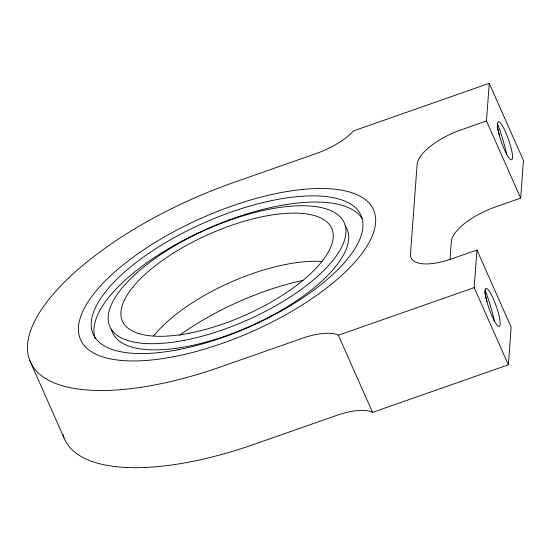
<?xml version="1.0" encoding="UTF-8"?>
<svg xmlns="http://www.w3.org/2000/svg" width="551" height="551" viewBox="0 0 551 551"><rect width="100%" height="100%" fill="white"/><g stroke="black" fill="none" stroke-linecap="round" stroke-linejoin="round"><path stroke-width="0.83" d="M449.995 259.514L451.317 241.565A45.781 17.742 -23.9 0 1 495.211 207.045L520.674 198.126L523.45 160.506L489.254 83.332L353.439 130.924L351.483 133.032A45.788 17.742 -23.9 0 1 315.661 153.736L233.879 182.395A215.165 83.38 -23.9 0 0 27.584 344.623A215.165 83.38 -23.9 0 0 220.248 367.042L302.038 338.383A45.788 17.742 -23.9 0 1 336.62 334.409L338.362 335.222L372.559 412.389L508.373 364.796L511.149 327.17L476.952 250.002L451.489 258.929A45.781 17.742 -23.9 0 1 410.495 254.156L417.121 164.398A45.781 17.742 -23.9 0 1 461.015 129.878L486.478 120.958L489.254 83.332M508.373 364.796L474.177 287.629L476.952 250.002M338.362 335.222L474.177 287.629M372.559 412.389L370.816 411.576A45.788 17.742 -23.9 0 0 336.234 415.55L254.445 444.209A215.165 83.38 -23.9 0 1 62.855 434.284M486.478 120.958L520.674 198.126M29.844 360.685L64.04 437.852M179.55 335.29A141.917 54.997 -23.9 0 1 303.064 280.376M153.798 335.779A114.45 44.349 -23.9 0 1 321.874 261.484M95.268 338.755A146.497 56.767 -23.9 0 1 204.696 229.925A146.497 56.767 -23.9 0 1 362.124 218.547M345.05 225.559A128.183 49.673 -23.9 0 1 249.927 326.302A128.183 49.673 -23.9 0 1 111.392 329.099M499.309 134.961A19.919 1.081 73.7 0 1 497.209 126.448M497.333 123.41A19.919 1.081 73.7 0 1 505.308 148.35A19.919 6.288 67.5 0 1 506.479 154.576M487.015 301.638A19.919 1.081 73.7 0 1 485.073 293.876M484.914 293.125A19.919 1.081 73.7 0 1 484.646 291.803M485.032 290.088A19.919 1.081 73.7 0 1 493.007 315.027A19.919 6.288 67.5 0 1 494.178 321.261M173.42 356.766A160.231 62.091 -23.9 0 0 373.929 210.702A160.231 62.091 -23.9 0 0 133.838 256.683A160.231 62.091 -23.9 0 0 173.42 356.766M498.421 131.717A20.146 3.767 70.7 0 0 511.5 159.769A20.146 3.767 70.7 0 0 504.971 130.69A20.146 3.767 70.7 0 0 498.421 131.717M486.127 298.394A20.146 3.767 70.7 0 0 499.199 326.447A20.146 3.767 70.7 0 0 492.67 297.368A20.146 3.767 70.7 0 0 486.127 298.394M178.014 349.733A146.497 56.767 -23.9 0 0 361.339 216.192A146.497 56.767 -23.9 0 0 141.827 258.233A146.497 56.767 -23.9 0 0 178.014 349.733M189.034 333.265A114.45 44.349 -23.9 0 0 331.922 228.872A114.45 44.349 -23.9 0 0 160.231 262.014A114.45 44.349 -23.9 0 0 189.034 333.265M184.151 340.353A128.183 49.673 -23.9 0 0 344.554 223.506A128.183 49.673 -23.9 0 0 152.482 260.292A128.183 49.673 -23.9 0 0 184.151 340.353"/></g></svg>
